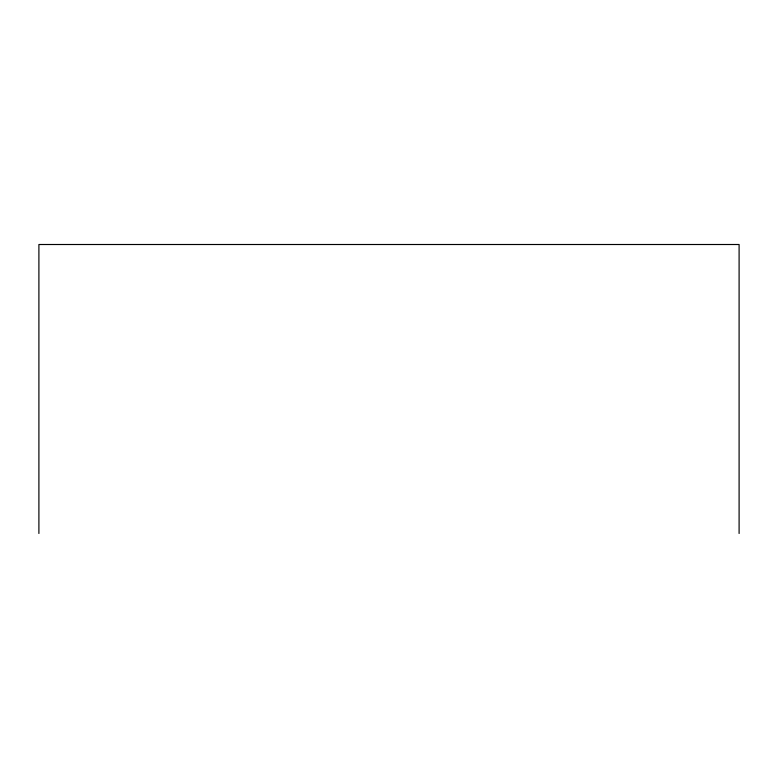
<?xml version="1.0" encoding="UTF-8"?>
<svg xmlns="http://www.w3.org/2000/svg" width="778" height="778" viewBox="0 0 778 778"><rect width="100%" height="100%" fill="white"/><g stroke="black" fill="none" stroke-linecap="round" stroke-linejoin="round"><path stroke-width="1.17" d="M739.1 533.494L739.1 244.506L38.9 244.506L38.9 533.494"/></g></svg>
